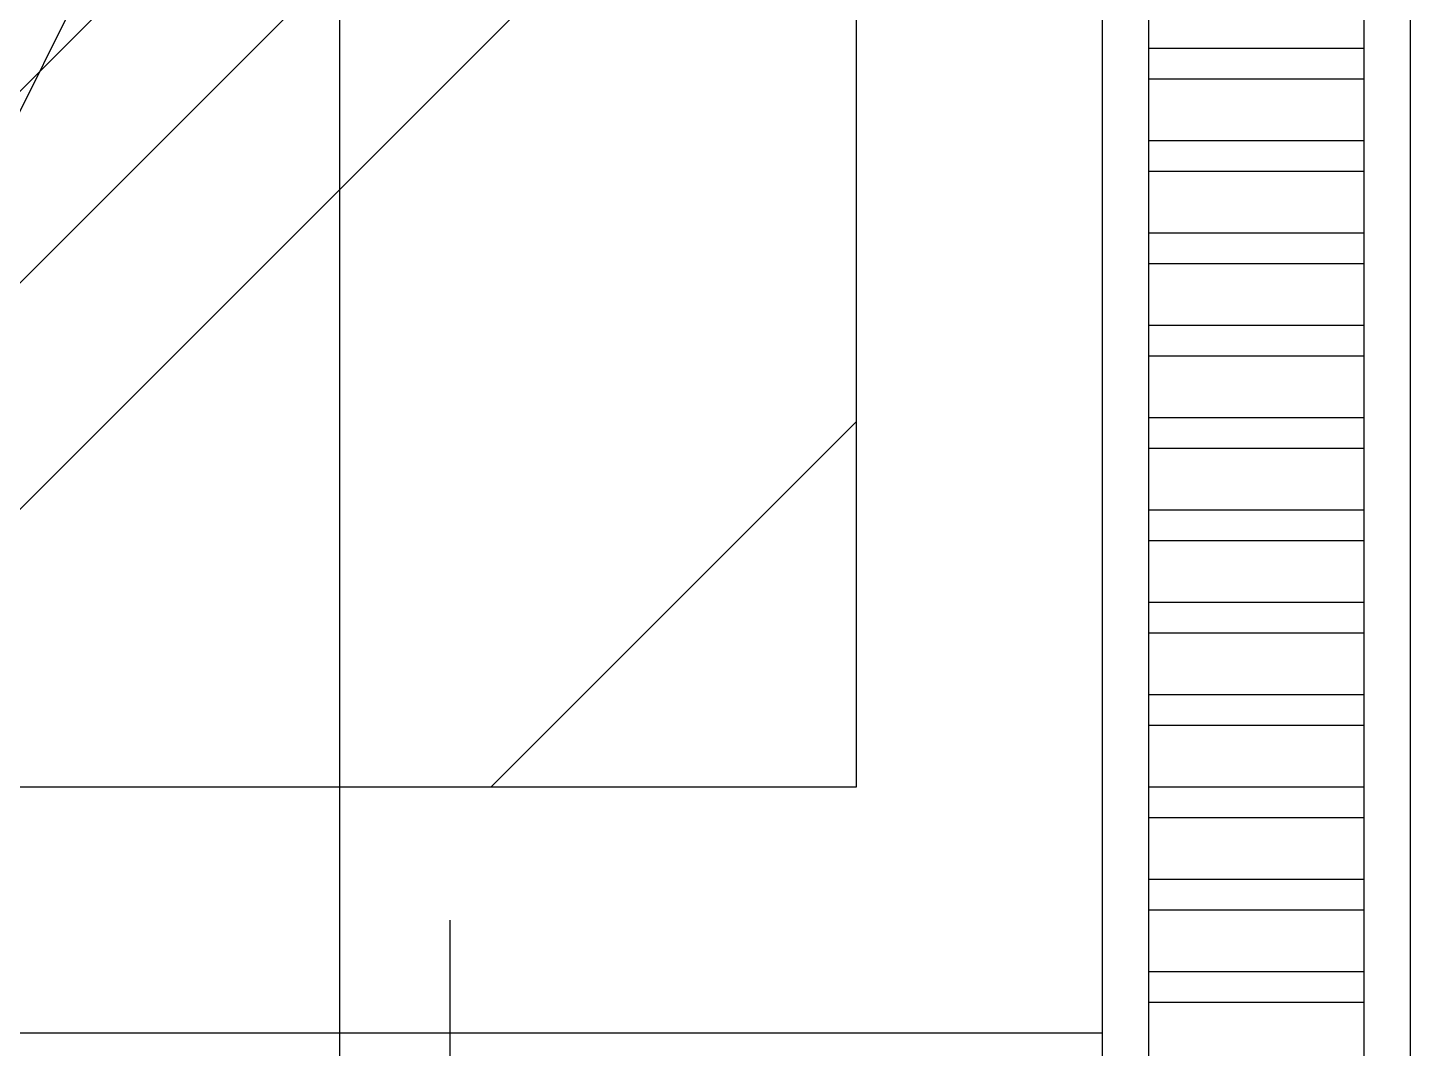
# Model space of a CAD drawing. Extents: x 373 to 3470, y 2650 to 6408.
# Drawn here: x 2747.3 to 3196.5, y 3446.2 to 3777.8 of the extents above; entities that cross this region are included whole.
import ezdxf

# ---------------------------------------------------------------- set-up
doc = ezdxf.new("R2010")
doc.units = 0
doc.header["$LTSCALE"] = 10
doc.header["$MEASUREMENT"] = 0
doc.linetypes.add('DASHED', pattern=[0.75, 0.5, -0.25])
for name, color, linetype in [('3', 3, 'CONTINUOUS'), ('4', 4, 'CONTINUOUS'), ('BH', 3, 'CONTINUOUS'), ('TEXT', 3, 'CONTINUOUS')]:
    doc.layers.add(name, color=color, linetype=linetype)

msp = doc.modelspace()

# ---------------------------------------------------------------- hatches: boundary and pattern name
at = {"layer": 'BH'}
h = msp.add_hatch(dxfattribs=at)
h.set_pattern_fill('AR-RROOF', color=256, scale=400, angle=45, style=0)
h.set_pattern_definition([(45, (-4251.93, 4617.8), (339.411, 905.097), [6000, -800, 2000, -400]), (45, (-4017.17, 5135.4), (-659.024, 93.34), [1200, -132, 2400, -300]), (45, (-4350.92, 4999.64), (1281.2775, 1660.287), [3200, -560, 1600, -400])])
h.paths.add_polyline_path([(3016.51, 3531.16), (3016.51, 5491.16), (2676.51, 5491.16), (2676.51, 3531.16)])

# ---------------------------------------------------------------- linework, layer by layer
at = {"layer": '3'}
for p, q in [((3111.51, 3331.16), (3111.51, 5571.16)), ((3181.51, 3331.16), (3181.51, 5571.16)), ((3111.51, 3771.16), (3181.51, 3771.16)), ((3111.51, 3761.16), (3181.51, 3761.16)), ((3111.51, 3741.16), (3181.51, 3741.16)), ((3111.51, 3731.16), (3181.51, 3731.16)), ((3111.51, 3711.16), (3181.51, 3711.16)), ((3111.51, 3701.16), (3181.51, 3701.16)), ((3111.51, 3681.16), (3181.51, 3681.16)), ((3111.51, 3671.16), (3181.51, 3671.16)), ((3111.51, 3651.16), (3181.51, 3651.16)), ((3111.51, 3641.16), (3181.51, 3641.16)), ((3111.51, 3621.16), (3181.51, 3621.16)), ((3111.51, 3611.16), (3181.51, 3611.16)), ((3111.51, 3591.16), (3181.51, 3591.16)), ((3111.51, 3581.16), (3181.51, 3581.16)), ((3111.51, 3561.16), (3181.51, 3561.16)), ((3111.51, 3551.16), (3181.51, 3551.16)), ((3111.51, 3531.16), (3181.51, 3531.16)), ((3111.51, 3521.16), (3181.51, 3521.16)), ((3111.51, 3501.16), (3181.51, 3501.16)), ((3111.51, 3491.16), (3181.51, 3491.16)), ((3111.51, 3471.16), (3181.51, 3471.16)), ((3111.51, 3461.16), (3181.51, 3461.16))]:
    msp.add_line(p, q, dxfattribs=at)
at = {"layer": '3', "color": 3, "linetype": 'DASHED', "ltscale": 10}
msp.add_lwpolyline([(2596.51, 5571.16), (3096.51, 4461.16), (2596.51, 3451.16)], dxfattribs=at)
at = {"layer": '4'}
for p, q in [((3196.51, 3331.16), (3196.51, 5931.16)), ((3096.51, 3331.16), (3096.51, 5571.16)), ((896.51, 3451.16), (3096.51, 3451.16))]:
    msp.add_line(p, q, dxfattribs=at)
msp.add_lwpolyline([(3016.51, 3531.16), (3016.51, 5491.16), (2676.51, 5491.16), (2676.51, 3531.16)], close=True, dxfattribs=at)
at = {"layer": 'TEXT'}
msp.add_lwpolyline([(2848.73, 3293.44), (2848.73, 6114.4), (3002.44, 6114.4)], dxfattribs=at)
at = {"layer": 'TEXT', "color": 1}
msp.add_lwpolyline([(2884.51, 3305.15), (2884.51, 3487.78)], dxfattribs=at)

doc.saveas('drawing.dxf')
